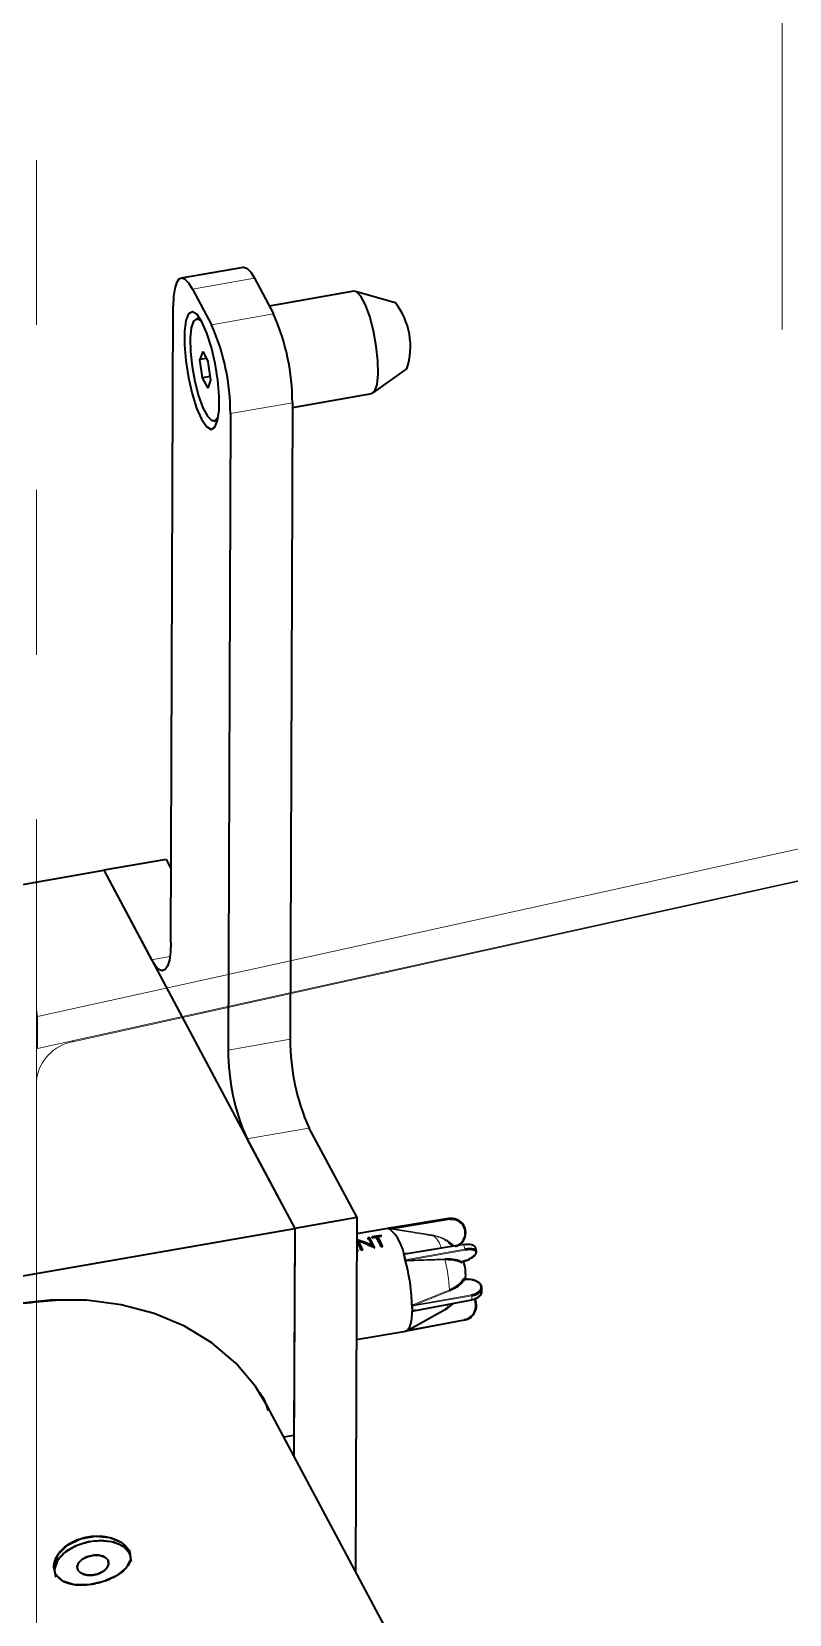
# Paper-space layout 'Blatt1' of a CAD drawing. Header units: millimetres. Extents: x 0 to 1189, y 0 to 841.
# Drawn here: x 648.8 to 654.64, y 137.58 to 149.77 of the extents above; entities that cross this region are included whole.
import ezdxf

# ---------------------------------------------------------------- set-up
doc = ezdxf.new("R2010")
doc.units = ezdxf.units.MM
doc.linetypes.add('PHANTOM', pattern=[12.7, 6.35, -1.27, 1.27, -1.27, 1.27, -1.27])

psp = doc.layouts.new('Blatt1')

# ---------------------------------------------------------------- linework, layer by layer
at = {"color": 7, "linetype": 'PHANTOM', "lineweight": 18}
for p, q in [((654.582, 191.653), (654.582, 147.478)), ((648.835, 99.252), (648.835, 150.664)), ((648.844, 142.184), (660.295, 144.707)), ((648.844, 141.939), (660.295, 144.462)), ((649.115, 141.99), (660.3, 144.462)), ((648.844, 141.939), (648.844, 142.184)), ((648.844, 141.939), (648.835, 141.936))]:
    psp.add_line(p, q, dxfattribs=at)
at = {"color": 7, "linetype": 'Continuous', "lineweight": 35}
for p, q in [((650.428, 147.956), (649.95, 147.873)), ((650.516, 147.872), (650.663, 147.597)), ((650.038, 147.789), (650.185, 147.513)), ((651.283, 147.772), (650.63, 147.658)), ((651.601, 147.684), (651.295, 147.771)), ((649.872, 142.754), (649.889, 147.656)), ((650.094, 147.564), (650.068, 147.56)), ((650.117, 147.307), (650.095, 147.245)), ((650.117, 147.307), (650.159, 147.227)), ((650.145, 147.253), (650.095, 147.245)), ((650.116, 147.104), (650.095, 147.245)), ((650.179, 147.086), (650.159, 147.227)), ((650.175, 147.114), (650.116, 147.104)), ((650.158, 147.024), (650.116, 147.104)), ((650.158, 147.024), (650.179, 147.086)), ((651.432, 146.989), (651.691, 147.175)), ((650.808, 146.877), (651.421, 146.984)), ((650.33, 146.829), (650.313, 141.926)), ((650.808, 146.912), (650.791, 142.01)), ((650.206, 146.772), (650.232, 146.776)), ((646.697, 142.845), (649.356, 143.311)), ((649.834, 143.394), (649.356, 143.311)), ((649.356, 143.311), (649.723, 142.621)), ((649.356, 143.311), (650.826, 140.552)), ((649.834, 143.394), (649.874, 143.319)), ((650.458, 141.242), (650.826, 140.552)), ((650.936, 141.325), (651.304, 140.636)), ((651.304, 140.636), (650.826, 140.552)), ((651.304, 140.636), (651.294, 137.911)), ((652.012, 140.628), (651.575, 140.557)), ((652.012, 140.628), (652.012, 140.628)), ((652.066, 140.623), (652.057, 140.626)), ((645.282, 139.582), (650.826, 140.552)), ((650.826, 140.552), (650.82, 138.801)), ((650.826, 140.552), (650.82, 138.959)), ((651.544, 140.552), (651.303, 140.509)), ((651.401, 140.482), (651.389, 140.48)), ((651.392, 140.476), (651.401, 140.477)), ((651.401, 140.477), (651.401, 140.482)), ((651.401, 140.477), (651.441, 140.402)), ((651.492, 140.498), (651.42, 140.486)), ((651.423, 140.481), (651.492, 140.493)), ((651.425, 140.479), (651.454, 140.484)), ((651.466, 140.487), (651.496, 140.492)), ((651.466, 140.48), (651.466, 140.487)), ((651.466, 140.48), (651.502, 140.413)), ((651.492, 140.493), (651.492, 140.498)), ((651.492, 140.493), (651.493, 140.491)), ((651.544, 140.552), (651.555, 140.551)), ((651.548, 140.553), (651.555, 140.551)), ((651.555, 140.551), (651.562, 140.549)), ((651.575, 140.557), (651.575, 140.557)), ((651.303, 140.458), (651.325, 140.45)), ((651.309, 140.389), (651.303, 140.388)), ((651.303, 140.383), (651.309, 140.384)), ((651.303, 140.377), (651.314, 140.379)), ((651.309, 140.384), (651.309, 140.389)), ((651.309, 140.384), (651.312, 140.379)), ((651.317, 140.444), (651.318, 140.452)), ((651.317, 140.444), (651.349, 140.385)), ((651.338, 140.384), (651.35, 140.386)), ((651.389, 140.426), (651.422, 140.413)), ((651.422, 140.413), (651.422, 140.42)), ((651.44, 140.402), (651.443, 140.402)), ((651.492, 140.411), (651.504, 140.413)), ((651.666, 140.354), (651.673, 140.33)), ((652.127, 140.427), (651.692, 140.357)), ((652.049, 140.414), (652.012, 140.443)), ((652.228, 140.375), (652.219, 140.406)), ((651.673, 140.33), (651.68, 140.305)), ((652.112, 140.293), (652.114, 140.286)), ((652.131, 140.169), (652.131, 140.16)), ((651.756, 139.919), (652.19, 140.001)), ((652.269, 140.065), (652.269, 140.093)), ((651.69, 139.763), (651.989, 139.929)), ((651.731, 139.957), (651.731, 139.935)), ((651.731, 139.935), (651.731, 139.912)), ((652.009, 139.943), (651.983, 139.923)), ((651.3, 139.695), (651.682, 139.761)), ((651.678, 139.759), (651.677, 139.76)), ((651.703, 139.765), (652.136, 139.846)), ((651.703, 139.765), (651.703, 139.765)), ((652.321, 135.985), (650.615, 139.185)), ((650.743, 138.945), (650.82, 138.959)), ((649.553, 138.049), (649.549, 138.072)), ((649.564, 138.019), (649.553, 138.049)), ((649.553, 138.049), (649.565, 137.985)), ((649.564, 138.019), (649.559, 138.043)), ((648.972, 137.919), (648.977, 137.895)), ((648.983, 137.888), (648.978, 137.92)), ((649.387, 137.995), (649.392, 137.969))]:
    psp.add_line(p, q, dxfattribs=at)
at = {"color": 8, "linetype": 'Continuous', "lineweight": 18}
for p, q in [((650.516, 147.872), (650.038, 147.789)), ((650.185, 147.513), (650.663, 147.597)), ((650.808, 146.912), (650.33, 146.829)), ((649.723, 142.621), (649.865, 142.646)), ((650.313, 141.926), (650.791, 142.01)), ((650.936, 141.325), (650.458, 141.242)), ((652.012, 140.628), (651.575, 140.557)), ((651.587, 140.554), (652.022, 140.626)), ((652.024, 140.62), (651.589, 140.549)), ((652.012, 140.628), (652.022, 140.626)), ((651.589, 140.549), (651.899, 140.499)), ((652.129, 140.424), (651.694, 140.354)), ((651.705, 140.314), (652.138, 140.392)), ((652.139, 140.385), (651.705, 140.308)), ((652.129, 140.424), (652.138, 140.392)), ((651.705, 140.308), (651.985, 140.317)), ((652.021, 140.071), (651.756, 139.964)), ((651.756, 139.964), (652.189, 140.04)), ((652.191, 140.033), (651.757, 139.958)), ((651.757, 139.921), (652.191, 140.003)), ((652.191, 140.033), (652.191, 140.003)), ((651.983, 139.923), (651.703, 139.769)), ((651.756, 139.92), (651.738, 139.912)), ((651.694, 139.766), (651.703, 139.769)), ((651.703, 139.769), (652.137, 139.85))]:
    psp.add_line(p, q, dxfattribs=at)
at = {"color": 8, "linetype": 'PHANTOM', "lineweight": 18}
for p, q in [((648.835, 142.239), (648.844, 142.184)), ((649.11, 141.998), (649.115, 141.99))]:
    psp.add_line(p, q, dxfattribs=at)
at = {"color": 7, "linetype": 'Continuous', "lineweight": 35, "flags": 128}
for points in [[(650.428, 147.956), (650.434, 147.957), (650.459, 147.947), (650.487, 147.918), (650.516, 147.872)], [(650.038, 147.789), (650.009, 147.835), (649.981, 147.863), (649.956, 147.873), (649.933, 147.864), (649.915, 147.837), (649.901, 147.792), (649.892, 147.731), (649.889, 147.656)], [(651.421, 146.984), (651.443, 147.002), (651.461, 147.053), (651.469, 147.134), (651.467, 147.236), (651.455, 147.35), (651.433, 147.468), (651.404, 147.577), (651.371, 147.668), (651.336, 147.734), (651.302, 147.768), (651.283, 147.772)], [(650.108, 146.786), (650.146, 146.729), (650.181, 146.708), (650.211, 146.724), (650.232, 146.775), (650.243, 146.857), (650.243, 146.963), (650.233, 147.086), (650.212, 147.215), (650.184, 147.339), (650.149, 147.449), (650.111, 147.536), (650.073, 147.592), (650.038, 147.613), (650.008, 147.598), (649.987, 147.547), (649.976, 147.465), (649.976, 147.358), (649.986, 147.235), (650.007, 147.106), (650.035, 146.982), (650.07, 146.872), (650.108, 146.786)], [(650.109, 147.537), (650.104, 147.543), (650.072, 147.56), (650.046, 147.542), (650.028, 147.49), (650.02, 147.41), (650.022, 147.308), (650.035, 147.193)], [(650.035, 147.193), (650.056, 147.076), (650.085, 146.967), (650.119, 146.875), (650.154, 146.809), (650.187, 146.775), (650.216, 146.776), (650.238, 146.81)], [(649.872, 142.754), (649.869, 142.679), (649.86, 142.618), (649.846, 142.573), (649.828, 142.546), (649.805, 142.537), (649.78, 142.546), (649.752, 142.575), (649.723, 142.621)], [(652.114, 140.294), (652.114, 140.294), (652.115, 140.294)], [(652.119, 140.296), (652.119, 140.295), (652.119, 140.295), (652.118, 140.295)], [(650.615, 139.185), (650.523, 139.334), (650.371, 139.514), (650.188, 139.67), (649.977, 139.798), (649.743, 139.896), (649.489, 139.963), (649.22, 139.998), (648.94, 139.999), (648.655, 139.968), (648.37, 139.904), (648.089, 139.808), (647.817, 139.683), (647.56, 139.53)], [(651.731, 139.935), (651.73, 139.894), (651.727, 139.857), (651.721, 139.826), (651.714, 139.8), (651.706, 139.781), (651.695, 139.767), (651.684, 139.761), (651.682, 139.761)], [(648.972, 137.955), (648.971, 137.961), (649.002, 138.04), (649.074, 138.111), (649.174, 138.161), (649.29, 138.181), (649.402, 138.17), (649.493, 138.131), (649.549, 138.072), (649.549, 138.072)], [(649.553, 138.049), (649.506, 138.1), (649.431, 138.134), (649.336, 138.146), (649.233, 138.136), (649.135, 138.104), (649.053, 138.054), (648.998, 137.993), (648.975, 137.927), (648.977, 137.895)], [(649.554, 138.042), (649.56, 138.004), (649.527, 137.936), (649.453, 137.876), (649.351, 137.83), (649.237, 137.805), (649.127, 137.806), (649.038, 137.834), (648.983, 137.888), (648.983, 137.888)], [(649.155, 137.919), (649.15, 137.948), (649.163, 137.978), (649.193, 138.005), (649.235, 138.025), (649.282, 138.034), (649.327, 138.031), (649.364, 138.018), (649.387, 137.995)], [(649.387, 137.995), (649.392, 137.966), (649.378, 137.936), (649.349, 137.909), (649.307, 137.889), (649.26, 137.88), (649.215, 137.882), (649.178, 137.896), (649.155, 137.919)]]:
    psp.add_lwpolyline(points, dxfattribs=at)
at = {"color": 7, "linetype": 'PHANTOM', "lineweight": 18, "flags": 128}
psp.add_lwpolyline([(662.839, 146.85), (662.721, 146.637), (662.57, 146.431), (662.386, 146.233), (662.172, 146.047), (661.929, 145.872), (661.659, 145.712), (661.364, 145.566), (661.048, 145.436), (660.712, 145.324), (660.359, 145.231), (659.993, 145.156), (659.617, 145.102), (659.234, 145.067), (658.846, 145.054), (658.459, 145.061), (658.074, 145.088), (657.695, 145.136), (657.325, 145.204), (656.968, 145.291), (656.626, 145.397), (656.303, 145.521), (656, 145.661), (655.722, 145.817), (655.469, 145.987), (655.245, 146.17), (655.051, 146.364), (654.889, 146.567), (654.76, 146.779), (654.666, 146.996), (654.606, 147.217), (654.582, 147.441), (654.582, 147.478)], dxfattribs=at)
at = {"color": 8, "linetype": 'Continuous', "lineweight": 18, "flags": 128}
for points in [[(651.673, 140.358), (651.681, 140.358), (651.701, 140.358)], [(651.692, 140.357), (651.692, 140.356), (651.692, 140.356), (651.693, 140.356), (651.693, 140.355), (651.693, 140.355), (651.694, 140.354)], [(652.127, 140.427), (652.128, 140.427), (652.128, 140.427), (652.128, 140.426), (652.128, 140.426), (652.129, 140.425), (652.129, 140.424)], [(652.114, 140.294), (652.114, 140.294), (652.114, 140.294)], [(651.703, 139.769), (651.703, 139.768), (651.704, 139.767), (651.704, 139.766), (651.704, 139.766), (651.703, 139.765), (651.703, 139.765), (651.703, 139.765), (651.703, 139.765)], [(652.137, 139.85), (652.137, 139.849), (652.137, 139.848), (652.137, 139.848), (652.137, 139.847), (652.137, 139.846), (652.137, 139.846), (652.136, 139.846), (652.136, 139.846)]]:
    psp.add_lwpolyline(points, dxfattribs=at)
at = {"color": 7, "linetype": 'Continuous', "lineweight": 35}
for centre, radius, start, end in [((651.169, 147.346), 0.549, 341.8463, 38.0033), ((649.132, 146.913), 1.676, 359.9589, 24.0552), ((648.654, 146.83), 1.676, 359.9589, 24.0552), ((652.467, 142.008), 1.676, 179.9589, 204.0552), ((651.989, 141.925), 1.676, 179.9589, 204.0552), ((651.086, 140.273), 0.367, 23.6676, 34.3033), ((651.054, 140.25), 0.417, 21.3935, 33.8227), ((651.234, 140.354), 0.228, 33.4138, 35.3305), ((651.078, 140.246), 0.445, 21.651, 32.3235), ((651.09, 140.249), 0.445, 21.6514, 32.3233), ((651.306, 140.366), 0.228, 33.4117, 35.3275), ((651.318, 140.283), 0.358, 7.5347, 48.5781), ((650.902, 140.209), 0.47, 21.8571, 31.3923), ((650.686, 140.12), 0.679, 22.4487, 23.3782), ((650.909, 140.208), 0.476, 21.8737, 30.8025), ((650.221, 139.915), 1.51, 0.7611, 15.9549), ((652.138, 140.159), 0.000924, 356.636, 64.1307), ((652.188, 140.003), 0.00237, 316.4515, 12.9847), ((651.757, 139.92), 0.00108, 192.6034, 261.7834)]:
    psp.add_arc(centre, radius, start, end, dxfattribs=at)
at = {"color": 7, "linetype": 'PHANTOM', "lineweight": 18}
psp.add_arc((649.181, 141.646), 0.35, 100.9877, 171.3131, dxfattribs=at)
at = {"color": 8, "linetype": 'Continuous', "lineweight": 18}
for centre, radius, start, end in [((652.016, 140.62), 0.008, 0.1643, 41.3462), ((651.581, 140.549), 0.008, 0.1643, 41.3462), ((651.905, 140.496), 0.00712, 162.4831, 205.541), ((651.764, 140.347), 0.199, 15.1735, 47.2497), ((652.126, 140.388), 0.0133, 350.0334, 18.8217), ((651.692, 140.31), 0.0133, 350.0334, 18.8217), ((651.991, 140.313), 0.00745, 145.2785, 196.075), ((650.901, 140.032), 1.118, 2.295, 14.4211), ((652.135, 140.159), 0.00117, 91.3844, 160.3712), ((652.027, 140.078), 0.00902, 183.5225, 226.9724), ((652.175, 140.033), 0.0159, 359.382, 24.761), ((651.741, 139.958), 0.0159, 359.382, 24.761), ((651.755, 139.921), 0.00237, 316.4515, 12.9847), ((651.997, 139.93), 0.0156, 197.1109, 207.4292), ((651.952, 139.974), 0.058, 308.8437, 352.6678)]:
    psp.add_arc(centre, radius, start, end, dxfattribs=at)
at = {"color": 7, "linetype": 'Continuous', "lineweight": 35}
for centre, major_axis, ratio, start_param, end_param in [((652.027, 140.518), (0.031, 0.107), 0.966165, 0.013201, 0.426327), ((652.037, 140.516), (0.028, 0.108), 0.962134, 3.999534, 6.68454), ((652.038, 140.515), (0.027, 0.103), 0.962038, 3.678863, 6.68402), ((652.063, 140.402), (0.51, -0.149), 0.001729, 2.865331, 3.057979), ((651.371, 140.113), (0.408, -0.275), 0.596533, 1.836373, 2.116908), ((651.356, 140.111), (0.408, -0.275), 0.596546, 1.759931, 2.040086), ((652.12, 140.343), (0.107, 0.032), 0.385618, 4.569604, 7.574761), ((652.122, 140.339), (0.102, 0.03), 0.385521, 4.569448, 7.574605), ((652.11, 140.38), (0.103, 0.028), 0.389742, 0.392901, 1.298502), ((652.111, 140.376), (0.108, 0.03), 0.38965, 0.003406, 1.298341), ((652.157, 140.094), (0.112, -0.001), 0.574449, 5.028849, 8.034006), ((652.157, 140.099), (0.107, -0.001), 0.574351, 5.029108, 8.034266), ((652.119, 139.955), (0.028, 0.108), 0.962134, 3.563653, 5.456455), ((652.12, 139.955), (0.027, 0.103), 0.962038, 3.563132, 5.47111), ((652.157, 140.06), (0.107, 0.001), 0.578572, 5.017347, 6.453689), ((652.157, 140.065), (0.112, 0.001), 0.578481, 5.017614, 6.277529)]:
    psp.add_ellipse(centre, major_axis=major_axis, ratio=ratio, start_param=start_param, end_param=end_param, dxfattribs=at)
for points, knots in [([(651.575, 140.557), (651.569, 140.556), (651.56, 140.554), (651.55, 140.553), (651.548, 140.553)], [0, 0, 0, 0, 0.713288, 1, 1, 1, 1]), ([(651.548, 140.553), (651.548, 140.553), (651.548, 140.553), (651.548, 140.553), (651.548, 140.553), (651.549, 140.553), (651.549, 140.552), (651.55, 140.552)], [0, 0, 0, 0, 0.177691, 0.356512, 0.518653, 0.788184, 1, 1, 1, 1]), ([(651.55, 140.552), (651.55, 140.552), (651.551, 140.552), (651.553, 140.551), (651.554, 140.551), (651.554, 140.551)], [0, 0, 0, 0, 0.318153, 0.798931, 1, 1, 1, 1]), ([(651.565, 140.548), (651.564, 140.548), (651.564, 140.549), (651.563, 140.549), (651.562, 140.549), (651.562, 140.549), (651.562, 140.549), (651.562, 140.549)], [0, 0, 0, 0, 0.373423, 0.563441, 0.755267, 0.921324, 1, 1, 1, 1]), ([(651.572, 140.546), (651.572, 140.546), (651.571, 140.546), (651.569, 140.547), (651.567, 140.548), (651.565, 140.548)], [0, 0, 0, 0, 0.079028, 0.302278, 1, 1, 1, 1]), ([(651.666, 140.354), (651.666, 140.354), (651.666, 140.354), (651.666, 140.355), (651.666, 140.355), (651.667, 140.356), (651.667, 140.356), (651.667, 140.356)], [0, 0, 0, 0, 0.177691, 0.356512, 0.518653, 0.788184, 1, 1, 1, 1]), ([(651.667, 140.356), (651.668, 140.356), (651.669, 140.356), (651.671, 140.356), (651.672, 140.357), (651.673, 140.357), (651.673, 140.358)], [0, 0, 0, 0, 0.227743, 0.571897, 0.918027, 1, 1, 1, 1]), ([(651.692, 140.357), (651.69, 140.356), (651.686, 140.356), (651.681, 140.355), (651.679, 140.355)], [0, 0, 0, 0, 0.406024, 1, 1, 1, 1]), ([(652.051, 140.415), (652.045, 140.422), (652.033, 140.434), (652.019, 140.441), (652.013, 140.444)], [0, 0, 0, 0, 0.573769, 1, 1, 1, 1]), ([(651.682, 140.303), (651.682, 140.303), (651.681, 140.303), (651.681, 140.304), (651.68, 140.304), (651.68, 140.305), (651.68, 140.305), (651.68, 140.305)], [0, 0, 0, 0, 0.373423, 0.563441, 0.755267, 0.921324, 1, 1, 1, 1]), ([(651.689, 140.301), (651.689, 140.301), (651.688, 140.301), (651.686, 140.302), (651.684, 140.303), (651.682, 140.303)], [0, 0, 0, 0, 0.079028, 0.302278, 1, 1, 1, 1]), ([(652.114, 140.286), (652.113, 140.286), (652.106, 140.291), (652.082, 140.302), (652.04, 140.311), (651.998, 140.311), (651.984, 140.311)], [0, 0, 0, 0, 0.049727, 0.249055, 0.747544, 1, 1, 1, 1]), ([(651.985, 140.317), (652.013, 140.317), (652.066, 140.316), (652.098, 140.301), (652.114, 140.294)], [0, 0, 0, 0, 0.52364, 1, 1, 1, 1]), ([(652.114, 140.286), (652.114, 140.286), (652.114, 140.286), (652.113, 140.288), (652.112, 140.29), (652.112, 140.292), (652.113, 140.293), (652.113, 140.294), (652.114, 140.294)], [0, 0, 0, 0, 0.016478, 0.257915, 0.64142, 0.821795, 0.92355, 1, 1, 1, 1]), ([(652.113, 140.289), (652.113, 140.289), (652.113, 140.29), (652.113, 140.292), (652.114, 140.293), (652.114, 140.294), (652.115, 140.294), (652.115, 140.294)], [0, 0, 0, 0, 0.020651, 0.433575, 0.737372, 0.915544, 1, 1, 1, 1]), ([(652.113, 140.289), (652.113, 140.289), (652.114, 140.288), (652.114, 140.287), (652.114, 140.286), (652.114, 140.286)], [0, 0, 0, 0, 0.134477, 0.94454, 1, 1, 1, 1]), ([(652.115, 140.294), (652.115, 140.294), (652.116, 140.295), (652.117, 140.295), (652.118, 140.295), (652.118, 140.295)], [0, 0, 0, 0, 0.283069, 0.827532, 1, 1, 1, 1]), ([(652.142, 140.162), (652.142, 140.163), (652.145, 140.181), (652.143, 140.224), (652.138, 140.267), (652.128, 140.291), (652.127, 140.292)], [0, 0, 0, 0, 0.022016, 0.420482, 0.962999, 1, 1, 1, 1]), ([(652.018, 140.077), (652.021, 140.078), (652.034, 140.084), (652.072, 140.103), (652.11, 140.133), (652.126, 140.16), (652.131, 140.169)], [0, 0, 0, 0, 0.049727, 0.249056, 0.747523, 1, 1, 1, 1]), ([(652.133, 140.159), (652.121, 140.142), (652.096, 140.107), (652.046, 140.083), (652.021, 140.071)], [0, 0, 0, 0, 0.503678, 1, 1, 1, 1]), ([(652.133, 140.159), (652.133, 140.16), (652.133, 140.16), (652.132, 140.161), (652.131, 140.163), (652.131, 140.166), (652.131, 140.168), (652.131, 140.169), (652.131, 140.169)], [0, 0, 0, 0, 0.07645, 0.178205, 0.35858, 0.742085, 0.983522, 1, 1, 1, 1]), ([(652.131, 140.169), (652.131, 140.169), (652.131, 140.168), (652.131, 140.166), (652.132, 140.164), (652.132, 140.164)], [0, 0, 0, 0, 0.035873, 0.559841, 1, 1, 1, 1]), ([(652.135, 140.16), (652.135, 140.16), (652.134, 140.16), (652.133, 140.161), (652.132, 140.162), (652.132, 140.164), (652.132, 140.165), (652.132, 140.166)], [0, 0, 0, 0, 0.131504, 0.312632, 0.550435, 0.870698, 1, 1, 1, 1]), ([(652.138, 140.16), (652.138, 140.16), (652.137, 140.16), (652.135, 140.16), (652.135, 140.16), (652.134, 140.16)], [0, 0, 0, 0, 0.3298456, 0.8691565, 1, 1, 1, 1]), ([(647.56, 139.53), (647.709, 139.618), (648.009, 139.796), (648.511, 139.96), (648.847, 139.988), (649.014, 140.002)], [0, 0, 0, 0, 0.328028, 0.665156, 1, 1, 1, 1]), ([(651.731, 139.957), (651.731, 139.957), (651.731, 139.957), (651.731, 139.958), (651.732, 139.959), (651.732, 139.959), (651.733, 139.96), (651.733, 139.96)], [0, 0, 0, 0, 0.177691, 0.356512, 0.518653, 0.788184, 1, 1, 1, 1]), ([(651.731, 139.912), (651.735, 139.914), (651.743, 139.918), (651.752, 139.92), (651.757, 139.921)], [0, 0, 0, 0, 0.463587, 1, 1, 1, 1]), ([(651.733, 139.911), (651.732, 139.911), (651.732, 139.911), (651.731, 139.911), (651.731, 139.912), (651.731, 139.912), (651.731, 139.912), (651.731, 139.912)], [0, 0, 0, 0, 0.322021, 0.537087, 0.70539, 0.874086, 1, 1, 1, 1]), ([(651.733, 139.96), (651.733, 139.96), (651.734, 139.961), (651.736, 139.962), (651.738, 139.964), (651.738, 139.965), (651.738, 139.965)], [0, 0, 0, 0, 0.227743, 0.571897, 0.918027, 1, 1, 1, 1]), ([(651.756, 139.92), (651.753, 139.919), (651.745, 139.917), (651.737, 139.913), (651.733, 139.911)], [0, 0, 0, 0, 0.389927, 1, 1, 1, 1]), ([(651.738, 139.912), (651.738, 139.912), (651.738, 139.913), (651.736, 139.912), (651.734, 139.912), (651.733, 139.911)], [0, 0, 0, 0, 0.079028, 0.302278, 1, 1, 1, 1]), ([(651.988, 139.932), (651.998, 139.937), (652.02, 139.946), (652.037, 139.964), (652.046, 139.974)], [0, 0, 0, 0, 0.4533341, 1, 1, 1, 1]), ([(651.703, 139.765), (651.696, 139.763), (651.687, 139.762), (651.68, 139.76), (651.678, 139.759)], [0, 0, 0, 0, 0.713288, 1, 1, 1, 1]), ([(651.678, 139.759), (651.678, 139.759), (651.678, 139.759), (651.678, 139.759), (651.679, 139.76), (651.679, 139.76), (651.68, 139.76)], [0, 0, 0, 0, 0.231577, 0.464625, 0.675936, 1, 1, 1, 1]), ([(650.547, 139.295), (650.551, 139.291), (650.588, 139.249), (650.604, 139.196), (650.619, 139.148)], [0, 0, 0, 0, 0.110502, 1, 1, 1, 1]), ([(648.983, 137.888), (648.976, 137.912), (648.961, 137.959), (648.996, 138.041), (649.068, 138.115), (649.172, 138.166), (649.291, 138.187), (649.405, 138.175), (649.501, 138.134), (649.533, 138.093), (649.549, 138.072)], [0, 0, 0, 0, 0.124975, 0.25, 0.375024, 0.5, 0.624976, 0.75, 0.875025, 1, 1, 1, 1]), ([(648.988, 137.865), (648.981, 137.887), (648.97, 137.921), (648.984, 137.971), (649.007, 138.009), (649.04, 138.045), (649.096, 138.087), (649.181, 138.126), (649.276, 138.146), (649.353, 138.147), (649.409, 138.14), (649.46, 138.126), (649.516, 138.099), (649.539, 138.068), (649.553, 138.049)], [0, 0, 0, 0, 0.119721, 0.184832, 0.25, 0.315111, 0.380279, 0.5, 0.619721, 0.684832, 0.75, 0.815111, 0.880279, 1, 1, 1, 1]), ([(649.549, 138.072), (649.556, 138.049), (649.57, 138.004), (649.533, 137.934), (649.458, 137.873), (649.353, 137.827), (649.235, 137.801), (649.124, 137.801), (649.031, 137.829), (648.999, 137.868), (648.983, 137.888)], [0, 0, 0, 0, 0.124975, 0.25, 0.375024, 0.5, 0.624976, 0.75, 0.875025, 1, 1, 1, 1]), ([(649.387, 137.995), (649.381, 138.003), (649.371, 138.015), (649.348, 138.026), (649.328, 138.032), (649.304, 138.035), (649.273, 138.034), (649.234, 138.026), (649.199, 138.01), (649.176, 137.993), (649.163, 137.978), (649.153, 137.963), (649.147, 137.942), (649.152, 137.928), (649.155, 137.919)], [0, 0, 0, 0, 0.1197215, 0.1847911, 0.2499999, 0.3150696, 0.3802785, 0.5, 0.6197215, 0.6847911, 0.7499999, 0.8150696, 0.8802785, 1, 1, 1, 1]), ([(649.155, 137.919), (649.161, 137.911), (649.171, 137.899), (649.193, 137.888), (649.214, 137.882), (649.237, 137.879), (649.269, 137.879), (649.308, 137.887), (649.343, 137.904), (649.365, 137.921), (649.379, 137.935), (649.388, 137.951), (649.394, 137.972), (649.39, 137.986), (649.387, 137.995)], [0, 0, 0, 0, 0.1197215, 0.1847911, 0.2499999, 0.3150696, 0.3802785, 0.5, 0.6197215, 0.6847911, 0.7499999, 0.8150696, 0.8802785, 1, 1, 1, 1])]:
    psp.add_open_spline(points, degree=3, knots=knots, dxfattribs=at)
at = {"color": 8, "linetype": 'Continuous', "lineweight": 18}
for points, knots in [([(651.562, 140.549), (651.565, 140.55), (651.573, 140.552), (651.582, 140.553), (651.587, 140.554)], [0, 0, 0, 0, 0.4635868, 1, 1, 1, 1]), ([(651.589, 140.549), (651.586, 140.549), (651.577, 140.549), (651.57, 140.548), (651.565, 140.548)], [0, 0, 0, 0, 0.389927, 1, 1, 1, 1]), ([(651.899, 140.493), (651.896, 140.494), (651.88, 140.496), (651.813, 140.507), (651.708, 140.524), (651.615, 140.539), (651.572, 140.546)], [0, 0, 0, 0, 0.0290824, 0.1454121, 0.610731, 1, 1, 1, 1]), ([(651.899, 140.499), (651.931, 140.49), (651.992, 140.475), (652.039, 140.431), (652.062, 140.411)], [0, 0, 0, 0, 0.52364, 1, 1, 1, 1]), ([(652.013, 140.444), (651.991, 140.458), (651.956, 140.482), (651.915, 140.49), (651.899, 140.493)], [0, 0, 0, 0, 0.608045, 1, 1, 1, 1]), ([(651.694, 140.354), (651.687, 140.353), (651.678, 140.352), (651.669, 140.353), (651.666, 140.354)], [0, 0, 0, 0, 0.713288, 1, 1, 1, 1]), ([(651.667, 140.356), (651.671, 140.355), (651.674, 140.355), (651.678, 140.355), (651.679, 140.355)], [0, 0, 0, 0, 0.8410194, 1, 1, 1, 1]), ([(651.68, 140.305), (651.683, 140.307), (651.691, 140.312), (651.7, 140.313), (651.705, 140.314)], [0, 0, 0, 0, 0.463587, 1, 1, 1, 1]), ([(651.705, 140.308), (651.702, 140.307), (651.694, 140.306), (651.687, 140.304), (651.682, 140.303)], [0, 0, 0, 0, 0.389927, 1, 1, 1, 1]), ([(651.984, 140.311), (651.981, 140.311), (651.966, 140.31), (651.906, 140.308), (651.811, 140.305), (651.727, 140.302), (651.689, 140.301)], [0, 0, 0, 0, 0.029082, 0.145412, 0.610731, 1, 1, 1, 1]), ([(652.114, 140.294), (652.115, 140.294), (652.116, 140.295), (652.118, 140.296), (652.119, 140.296)], [0, 0, 0, 0, 0.624418, 1, 1, 1, 1]), ([(652.139, 140.159), (652.138, 140.159), (652.136, 140.159), (652.134, 140.159), (652.133, 140.159)], [0, 0, 0, 0, 0.624427, 1, 1, 1, 1]), ([(651.738, 139.965), (651.741, 139.966), (651.755, 139.971), (651.812, 139.994), (651.902, 140.03), (651.982, 140.063), (652.018, 140.077)], [0, 0, 0, 0, 0.029082, 0.145412, 0.610731, 1, 1, 1, 1]), ([(651.757, 139.958), (651.751, 139.957), (651.742, 139.955), (651.733, 139.956), (651.731, 139.957)], [0, 0, 0, 0, 0.713288, 1, 1, 1, 1]), ([(651.733, 139.96), (651.736, 139.96), (651.743, 139.961), (651.751, 139.963), (651.756, 139.964)], [0, 0, 0, 0, 0.390873, 1, 1, 1, 1])]:
    psp.add_open_spline(points, degree=3, knots=knots, dxfattribs=at)

doc.saveas('drawing.dxf')
